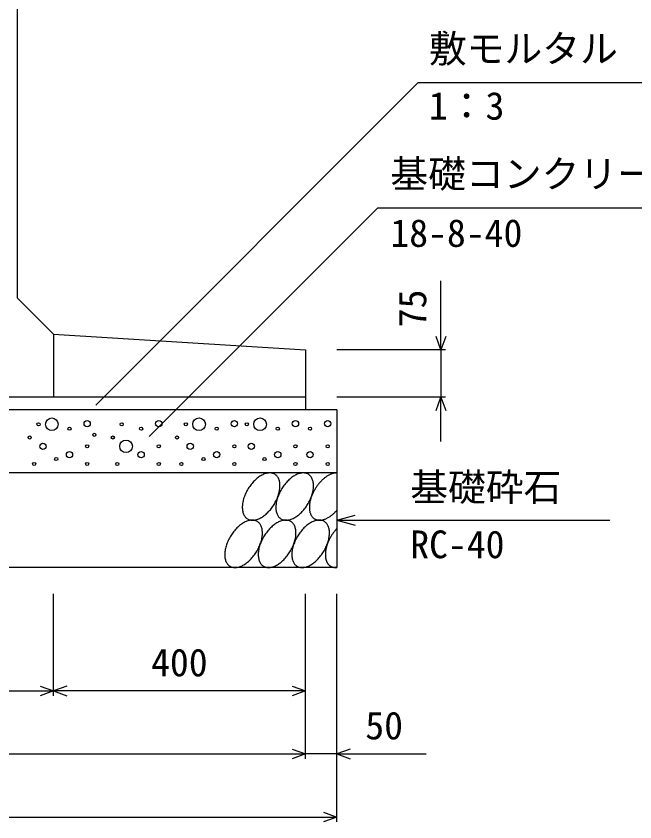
# Model space of a CAD drawing. Units: millimetres, scale not verified. Extents: x -25200 to 25200, y -8910 to 8910.
# Drawn here: x 12918 to 13900, y -2506 to -1228 of the extents above; entities that cross this region are included whole.
import ezdxf
from ezdxf.enums import TextEntityAlignment as Align

# ---------------------------------------------------------------- set-up
doc = ezdxf.new("R2010")
doc.units = ezdxf.units.MM
doc.header["$LTSCALE"] = 30
for name, color, linetype, lineweight in [('0-0_DIM', 7, 'Continuous', 25), ('0-2_HATCH', 6, 'Continuous', 25), ('0-5_OUTLINE', 3, 'Continuous', 25)]:
    doc.layers.add(name, color=color, linetype=linetype, lineweight=lineweight)
doc.styles.add('ＭＳ ゴシック', font='')
doc.styles.get('ＭＳ ゴシック').set_extended_font_data('MS Gothic')

msp = doc.modelspace()

# ---------------------------------------------------------------- linework, layer by layer
at = {"layer": '0-0_DIM'}
for p, q in [((13556.43, -1333.09), (13044.74, -1844.77)), ((13556.43, -1333.09), (13981.73, -1333.09)), ((13492.1, -1531.75), (13129.13, -1894.72)), ((13492.1, -1531.75), (14138.97, -1531.75)), ((13592.28, -1757.23), (13592.28, -1647.34)), ((13599.78, -1757.23), (13427.28, -1757.23)), ((13592.28, -1757.23), (13592.28, -1832.23)), ((13599.78, -1832.23), (13427.28, -1832.23)), ((13592.28, -1902.23), (13592.28, -1832.23)), ((13427.28, -2027.23), (13456.26, -2019.47)), ((13427.28, -2027.23), (13860.59, -2027.23)), ((13427.28, -2027.23), (13456.26, -2035)), ((12977.28, -2305.66), (12977.28, -2144.3)), ((13377.28, -2405.66), (13377.28, -2144.3)), ((13427.28, -2505.66), (13427.28, -2144.3)), ((12342.28, -2298.16), (12977.28, -2298.16)), ((13377.28, -2298.16), (12977.28, -2298.16)), ((12342.28, -2398.16), (13377.28, -2398.16)), ((13427.28, -2398.16), (13377.28, -2398.16)), ((13427.28, -2398.16), (13569.07, -2398.16)), ((12292.28, -2498.16), (13427.28, -2498.16))]:
    msp.add_line(p, q, dxfattribs=at)
for points in [[(13599.97, -1736.09), (13592.28, -1757.23), (13584.58, -1736.09)], [(13584.58, -1853.38), (13592.28, -1832.23), (13599.97, -1853.38)], [(12956.14, -2290.47), (12977.28, -2298.16), (12956.14, -2305.86)], [(12998.42, -2290.47), (12977.28, -2298.16), (12998.42, -2305.86)], [(13356.14, -2290.47), (13377.28, -2298.16), (13356.14, -2305.86)], [(13356.14, -2390.47), (13377.28, -2398.16), (13356.14, -2405.86)], [(13448.42, -2390.47), (13427.28, -2398.16), (13448.42, -2405.86)], [(13406.14, -2490.47), (13427.28, -2498.16), (13406.14, -2505.86)]]:
    msp.add_lwpolyline(points, dxfattribs=at)
at = {"layer": '0-2_HATCH'}
for points in [[(13328.78, -1954.45), (13327.78, -1953.87), (13326.68, -1953.38), (13325.58, -1952.97), (13324.38, -1952.66), (13323.18, -1952.43), (13321.98, -1952.3), (13320.68, -1952.25), (13319.38, -1952.3), (13317.98, -1952.43), (13316.58, -1952.66), (13315.18, -1952.97), (13313.78, -1953.38), (13312.38, -1953.87), (13310.88, -1954.44), (13309.48, -1955.11), (13307.98, -1955.85), (13306.48, -1956.68), (13305.08, -1957.59), (13303.58, -1958.57), (13302.08, -1959.63), (13300.68, -1960.76), (13299.28, -1961.97), (13297.88, -1963.24), (13296.48, -1964.57), (13295.08, -1965.96), (13293.78, -1967.41), (13292.48, -1968.92), (13291.18, -1970.47), (13289.98, -1972.07), (13288.78, -1973.72), (13287.68, -1975.4), (13286.58, -1977.12), (13285.48, -1978.87), (13284.48, -1980.64), (13283.58, -1982.44), (13282.68, -1984.25), (13281.88, -1986.08), (13281.08, -1987.91), (13280.38, -1989.75)], [(13336.18, -1965.96), (13335.88, -1964.57), (13335.48, -1963.24), (13334.98, -1961.97), (13334.48, -1960.77), (13333.78, -1959.63), (13333.18, -1958.57), (13332.38, -1957.59), (13331.58, -1956.68), (13330.68, -1955.85), (13329.78, -1955.11), (13328.78, -1954.45)], [(13381.98, -1954.45), (13380.98, -1953.87), (13379.88, -1953.38), (13378.78, -1952.97), (13377.58, -1952.66), (13376.38, -1952.43), (13375.18, -1952.3), (13373.88, -1952.25), (13372.58, -1952.3), (13371.18, -1952.43), (13369.78, -1952.66), (13368.38, -1952.97), (13366.98, -1953.38), (13365.58, -1953.87), (13364.08, -1954.44), (13362.68, -1955.11), (13361.18, -1955.85), (13359.68, -1956.68), (13358.28, -1957.59), (13356.78, -1958.57), (13355.28, -1959.63), (13353.88, -1960.76), (13352.48, -1961.97), (13351.08, -1963.24), (13349.68, -1964.57), (13348.28, -1965.96), (13346.98, -1967.41), (13345.68, -1968.92), (13344.38, -1970.47), (13343.18, -1972.07), (13341.98, -1973.72), (13340.88, -1975.4), (13339.78, -1977.12), (13338.68, -1978.87), (13337.68, -1980.64), (13336.78, -1982.44), (13335.88, -1984.25), (13335.08, -1986.08), (13334.28, -1987.91), (13333.58, -1989.75)], [(13389.48, -1965.96), (13389.08, -1964.57), (13388.68, -1963.24), (13388.18, -1961.97), (13387.68, -1960.77), (13386.98, -1959.63), (13386.38, -1958.57), (13385.58, -1957.59), (13384.78, -1956.68), (13383.88, -1955.85), (13382.98, -1955.11), (13381.98, -1954.45)], [(13427.28, -1952.25), (13426.38, -1952.26), (13425.58, -1952.31), (13424.68, -1952.4), (13423.78, -1952.52), (13422.88, -1952.69), (13421.98, -1952.89), (13421.08, -1953.13), (13420.08, -1953.41), (13419.18, -1953.72), (13418.18, -1954.07), (13417.28, -1954.46), (13416.28, -1954.89), (13415.38, -1955.35), (13414.38, -1955.84), (13413.48, -1956.37), (13412.48, -1956.94), (13411.48, -1957.54), (13410.58, -1958.17), (13409.58, -1958.83), (13408.68, -1959.53), (13407.68, -1960.26), (13406.78, -1961.02), (13405.88, -1961.8), (13404.98, -1962.62), (13403.98, -1963.46), (13403.08, -1964.34), (13402.18, -1965.23), (13401.38, -1966.15), (13400.48, -1967.1), (13399.58, -1968.07), (13398.78, -1969.06), (13397.98, -1970.08), (13397.08, -1971.11), (13396.28, -1972.16), (13395.58, -1973.24), (13394.78, -1974.32), (13394.08, -1975.43), (13393.28, -1976.55), (13392.58, -1977.68)], [(13303.08, -2025.06), (13304.58, -2024.4), (13306.08, -2023.65), (13307.48, -2022.83), (13308.98, -2021.92), (13310.48, -2020.93), (13311.88, -2019.87), (13313.28, -2018.74), (13314.78, -2017.54), (13316.18, -2016.27), (13317.58, -2014.94), (13318.88, -2013.54), (13320.28, -2012.09), (13321.58, -2010.59), (13322.78, -2009.03), (13324.08, -2007.43), (13325.18, -2005.79), (13326.38, -2004.11), (13327.48, -2002.39), (13328.48, -2000.64), (13329.48, -1998.87), (13330.48, -1997.07), (13331.28, -1995.26), (13332.18, -1993.43), (13332.88, -1991.59), (13333.58, -1989.75), (13334.28, -1987.91), (13334.78, -1986.08), (13335.28, -1984.25), (13335.78, -1982.44), (13336.08, -1980.64), (13336.38, -1978.87), (13336.68, -1977.12), (13336.78, -1975.4), (13336.88, -1973.72), (13336.88, -1972.08), (13336.88, -1970.48), (13336.68, -1968.92), (13336.48, -1967.42), (13336.18, -1965.96)], [(13356.28, -2025.06), (13357.78, -2024.4), (13359.28, -2023.65), (13360.68, -2022.83), (13362.18, -2021.92), (13363.68, -2020.93), (13365.08, -2019.87), (13366.58, -2018.74), (13367.98, -2017.54), (13369.38, -2016.27), (13370.78, -2014.94), (13372.08, -2013.54), (13373.48, -2012.09), (13374.78, -2010.59), (13375.98, -2009.03), (13377.28, -2007.43), (13378.38, -2005.79), (13379.58, -2004.11), (13380.68, -2002.39), (13381.68, -2000.64), (13382.68, -1998.87), (13383.68, -1997.07), (13384.48, -1995.26), (13385.38, -1993.43), (13386.08, -1991.59), (13386.78, -1989.75), (13387.48, -1987.91), (13387.98, -1986.08), (13388.58, -1984.25), (13388.98, -1982.44), (13389.38, -1980.64), (13389.68, -1978.87), (13389.88, -1977.12), (13389.98, -1975.4), (13390.08, -1973.72), (13390.08, -1972.08), (13390.08, -1970.48), (13389.88, -1968.92), (13389.68, -1967.42), (13389.48, -1965.96)], [(13392.58, -1977.68), (13391.98, -1978.82), (13391.28, -1979.98), (13390.68, -1981.15), (13390.08, -1982.32), (13389.48, -1983.5), (13388.88, -1984.69), (13388.38, -1985.89), (13387.88, -1987.08), (13387.38, -1988.28), (13386.88, -1989.49), (13386.48, -1990.69), (13386.08, -1991.89), (13385.68, -1993.09), (13385.38, -1994.29), (13385.08, -1995.48), (13384.78, -1996.66), (13384.48, -1997.84), (13384.28, -1999.01), (13384.08, -2000.17), (13383.88, -2001.32), (13383.78, -2002.46), (13383.68, -2003.59), (13383.58, -2004.7), (13383.58, -2005.79), (13383.48, -2006.87), (13383.58, -2007.93), (13383.58, -2008.97), (13383.68, -2010), (13383.78, -2011), (13383.88, -2011.98), (13384.08, -2012.94), (13384.28, -2013.87), (13384.48, -2014.78), (13384.78, -2015.66), (13385.08, -2016.52), (13385.38, -2017.35), (13385.68, -2018.15), (13386.08, -2018.92), (13386.48, -2019.66)], [(13280.38, -1989.75), (13279.78, -1991.59), (13279.18, -1993.43), (13278.68, -1995.25), (13278.28, -1997.07), (13277.88, -1998.86), (13277.58, -2000.64), (13277.38, -2002.38), (13277.18, -2004.1), (13277.08, -2005.78), (13277.08, -2007.43), (13277.18, -2009.03), (13277.28, -2010.59), (13277.48, -2012.09), (13277.78, -2013.54), (13278.08, -2014.94), (13278.58, -2016.27), (13278.98, -2017.54), (13279.58, -2018.74), (13280.18, -2019.87), (13280.88, -2020.93), (13281.58, -2021.92), (13282.38, -2022.82), (13283.28, -2023.65), (13284.18, -2024.4), (13285.18, -2025.06), (13286.18, -2025.64), (13287.28, -2026.13), (13288.38, -2026.53), (13289.58, -2026.85), (13290.78, -2027.07), (13292.08, -2027.21), (13293.38, -2027.25), (13294.68, -2027.21), (13295.98, -2027.07), (13297.38, -2026.85), (13298.78, -2026.53), (13300.18, -2026.13), (13301.68, -2025.64), (13303.08, -2025.06)], [(13333.58, -1989.75), (13332.98, -1991.59), (13332.38, -1993.43), (13331.88, -1995.25), (13331.48, -1997.07), (13331.08, -1998.86), (13330.78, -2000.64), (13330.58, -2002.38), (13330.38, -2004.1), (13330.28, -2005.78), (13330.28, -2007.43), (13330.38, -2009.03), (13330.48, -2010.59), (13330.68, -2012.09), (13330.98, -2013.54), (13331.38, -2014.94), (13331.78, -2016.27), (13332.28, -2017.54), (13332.78, -2018.74), (13333.38, -2019.87), (13334.08, -2020.93), (13334.78, -2021.92), (13335.68, -2022.82), (13336.48, -2023.65), (13337.38, -2024.4), (13338.38, -2025.06), (13339.38, -2025.64), (13340.48, -2026.13), (13341.68, -2026.53), (13342.78, -2026.85), (13343.98, -2027.07), (13345.28, -2027.21), (13346.58, -2027.25), (13347.88, -2027.21), (13349.28, -2027.07), (13350.58, -2026.85), (13351.98, -2026.53), (13353.48, -2026.13), (13354.88, -2025.64), (13356.28, -2025.06)], [(13386.48, -2019.66), (13386.88, -2020.37), (13387.38, -2021.05), (13387.88, -2021.69), (13388.38, -2022.31), (13388.88, -2022.89), (13389.48, -2023.43), (13390.08, -2023.94), (13390.68, -2024.42), (13391.28, -2024.86), (13391.98, -2025.27), (13392.58, -2025.63), (13393.28, -2025.96), (13394.08, -2026.26), (13394.78, -2026.52), (13395.58, -2026.73), (13396.28, -2026.91), (13397.08, -2027.06), (13397.98, -2027.16), (13398.78, -2027.23), (13399.58, -2027.25), (13400.48, -2027.24), (13401.38, -2027.19), (13402.18, -2027.1), (13403.08, -2026.97), (13403.98, -2026.81), (13404.98, -2026.61), (13405.88, -2026.36), (13406.78, -2026.08), (13407.68, -2025.77), (13408.68, -2025.41), (13409.58, -2025.02), (13410.58, -2024.6), (13411.48, -2024.13), (13412.48, -2023.64), (13413.48, -2023.1), (13414.38, -2022.54), (13415.38, -2021.94), (13416.28, -2021.3), (13417.28, -2020.64)], [(13417.28, -2020.64), (13418.18, -2019.94), (13419.18, -2019.21), (13420.08, -2018.45), (13421.08, -2017.66), (13421.98, -2016.84), (13422.88, -2016), (13423.78, -2015.13), (13424.68, -2014.23), (13425.58, -2013.3), (13426.38, -2012.36), (13427.28, -2011.39)], [(13300.98, -2029.44), (13299.88, -2028.86), (13298.78, -2028.37), (13297.68, -2027.96), (13296.48, -2027.65), (13295.28, -2027.42), (13294.08, -2027.29), (13292.78, -2027.24), (13291.48, -2027.29), (13290.08, -2027.42), (13288.68, -2027.65), (13287.28, -2027.96), (13285.88, -2028.37), (13284.48, -2028.86), (13282.98, -2029.43), (13281.58, -2030.1), (13280.08, -2030.84), (13278.58, -2031.67), (13277.18, -2032.58), (13275.68, -2033.56), (13274.28, -2034.62), (13272.78, -2035.75), (13271.38, -2036.96), (13269.98, -2038.23), (13268.58, -2039.56), (13267.18, -2040.95), (13265.88, -2042.4), (13264.58, -2043.91), (13263.28, -2045.46), (13262.08, -2047.06), (13260.88, -2048.71), (13259.78, -2050.39), (13258.68, -2052.11), (13257.58, -2053.86), (13256.58, -2055.63), (13255.68, -2057.43), (13254.78, -2059.24), (13253.98, -2061.07), (13253.18, -2062.9), (13252.48, -2064.74)], [(13308.38, -2040.96), (13307.98, -2039.56), (13307.58, -2038.23), (13307.08, -2036.96), (13306.58, -2035.76), (13305.88, -2034.62), (13305.28, -2033.56), (13304.48, -2032.58), (13303.68, -2031.67), (13302.78, -2030.84), (13301.88, -2030.1), (13300.98, -2029.44)], [(13354.18, -2029.44), (13353.08, -2028.86), (13351.98, -2028.37), (13350.88, -2027.96), (13349.78, -2027.65), (13348.48, -2027.42), (13347.28, -2027.29), (13345.98, -2027.24), (13344.68, -2027.29), (13343.28, -2027.42), (13341.88, -2027.65), (13340.48, -2027.96), (13339.08, -2028.37), (13337.68, -2028.86), (13336.18, -2029.43), (13334.78, -2030.1), (13333.28, -2030.84), (13331.78, -2031.67), (13330.38, -2032.58), (13328.88, -2033.56), (13327.48, -2034.62), (13325.98, -2035.75), (13324.58, -2036.96), (13323.18, -2038.23), (13321.78, -2039.56), (13320.38, -2040.95), (13319.08, -2042.4), (13317.78, -2043.91), (13316.48, -2045.46), (13315.28, -2047.06), (13314.08, -2048.71), (13312.98, -2050.39), (13311.88, -2052.11), (13310.78, -2053.86), (13309.88, -2055.63), (13308.88, -2057.43), (13307.98, -2059.24), (13307.18, -2061.07), (13306.38, -2062.9), (13305.68, -2064.74)], [(13361.58, -2040.96), (13361.18, -2039.56), (13360.78, -2038.23), (13360.28, -2036.96), (13359.78, -2035.76), (13359.18, -2034.62), (13358.48, -2033.56), (13357.68, -2032.58), (13356.88, -2031.67), (13356.08, -2030.84), (13355.08, -2030.1), (13354.18, -2029.44)], [(13407.38, -2029.44), (13406.28, -2028.86), (13405.28, -2028.37), (13404.08, -2027.96), (13402.98, -2027.65), (13401.68, -2027.42), (13400.48, -2027.29), (13399.18, -2027.24), (13397.88, -2027.29), (13396.48, -2027.42), (13395.18, -2027.65), (13393.78, -2027.96), (13392.28, -2028.37), (13390.88, -2028.86), (13389.38, -2029.43), (13387.98, -2030.1), (13386.48, -2030.84), (13385.08, -2031.67), (13383.58, -2032.58), (13382.08, -2033.56), (13380.68, -2034.62), (13379.18, -2035.75), (13377.78, -2036.96), (13376.38, -2038.23), (13374.98, -2039.56), (13373.58, -2040.95), (13372.28, -2042.4), (13370.98, -2043.91), (13369.78, -2045.46), (13368.48, -2047.06), (13367.28, -2048.71), (13366.18, -2050.39), (13365.08, -2052.11), (13364.08, -2053.86), (13363.08, -2055.63), (13362.08, -2057.43), (13361.18, -2059.24), (13360.38, -2061.07), (13359.68, -2062.9), (13358.88, -2064.74)], [(13414.78, -2040.96), (13414.38, -2039.56), (13413.98, -2038.23), (13413.48, -2036.96), (13412.98, -2035.76), (13412.38, -2034.62), (13411.68, -2033.56), (13410.88, -2032.58), (13410.08, -2031.67), (13409.28, -2030.84), (13408.28, -2030.1), (13407.38, -2029.44)], [(13275.18, -2100.05), (13276.68, -2099.39), (13278.18, -2098.64), (13279.58, -2097.82), (13281.08, -2096.91), (13282.58, -2095.92), (13283.98, -2094.86), (13285.48, -2093.73), (13286.88, -2092.53), (13288.28, -2091.26), (13289.68, -2089.93), (13290.98, -2088.53), (13292.38, -2087.08), (13293.68, -2085.58), (13294.88, -2084.02), (13296.18, -2082.42), (13297.28, -2080.78), (13298.48, -2079.1), (13299.58, -2077.38), (13300.58, -2075.63), (13301.58, -2073.86), (13302.58, -2072.06), (13303.38, -2070.25), (13304.28, -2068.42), (13304.98, -2066.59), (13305.68, -2064.75), (13306.38, -2062.91), (13306.88, -2061.07), (13307.48, -2059.24), (13307.88, -2057.43), (13308.28, -2055.63), (13308.58, -2053.86), (13308.78, -2052.11), (13308.88, -2050.39), (13308.98, -2048.71), (13308.98, -2047.07), (13308.98, -2045.47), (13308.78, -2043.91), (13308.58, -2042.41), (13308.38, -2040.96)], [(13328.48, -2100.05), (13329.88, -2099.39), (13331.38, -2098.64), (13332.78, -2097.82), (13334.28, -2096.91), (13335.78, -2095.92), (13337.18, -2094.86), (13338.68, -2093.73), (13340.08, -2092.53), (13341.48, -2091.26), (13342.88, -2089.93), (13344.18, -2088.53), (13345.58, -2087.08), (13346.88, -2085.58), (13348.08, -2084.02), (13349.38, -2082.42), (13350.58, -2080.78), (13351.68, -2079.1), (13352.78, -2077.38), (13353.78, -2075.63), (13354.78, -2073.86), (13355.78, -2072.06), (13356.68, -2070.25), (13357.48, -2068.42), (13358.18, -2066.59), (13358.88, -2064.75), (13359.58, -2062.91), (13360.18, -2061.07), (13360.68, -2059.24), (13361.08, -2057.43), (13361.48, -2055.63), (13361.78, -2053.86), (13361.98, -2052.11), (13362.08, -2050.39), (13362.18, -2048.71), (13362.18, -2047.07), (13362.18, -2045.47), (13361.98, -2043.91), (13361.78, -2042.41), (13361.58, -2040.96)], [(13381.68, -2100.05), (13383.08, -2099.39), (13384.58, -2098.64), (13386.08, -2097.82), (13387.48, -2096.91), (13388.98, -2095.92), (13390.38, -2094.86), (13391.88, -2093.73), (13393.28, -2092.53), (13394.68, -2091.26), (13396.08, -2089.93), (13397.48, -2088.53), (13398.78, -2087.08), (13400.08, -2085.58), (13401.38, -2084.02), (13402.58, -2082.42), (13403.78, -2080.78), (13404.88, -2079.1), (13405.98, -2077.38), (13406.98, -2075.63), (13407.98, -2073.86), (13408.98, -2072.06), (13409.88, -2070.25), (13410.68, -2068.42), (13411.48, -2066.59), (13412.18, -2064.75), (13412.78, -2062.91), (13413.38, -2061.07), (13413.88, -2059.24), (13414.28, -2057.43), (13414.68, -2055.63), (13414.98, -2053.86), (13415.18, -2052.11), (13415.38, -2050.39), (13415.38, -2048.71), (13415.48, -2047.07), (13415.38, -2045.47), (13415.28, -2043.91), (13415.08, -2042.41), (13414.78, -2040.96)], [(13427.28, -2040.49), (13426.78, -2041.02), (13426.28, -2041.56), (13425.78, -2042.1), (13425.28, -2042.66), (13424.78, -2043.22), (13424.28, -2043.79), (13423.78, -2044.36), (13423.38, -2044.94), (13422.88, -2045.53), (13422.38, -2046.13), (13421.98, -2046.73), (13421.48, -2047.34), (13421.08, -2047.95), (13420.58, -2048.57), (13420.18, -2049.2), (13419.78, -2049.83), (13419.38, -2050.46), (13418.88, -2051.1), (13418.48, -2051.75), (13418.08, -2052.4), (13417.68, -2053.05), (13417.38, -2053.71), (13416.98, -2054.37), (13416.58, -2055.04), (13416.18, -2055.7), (13415.88, -2056.37), (13415.48, -2057.05), (13415.18, -2057.73), (13414.78, -2058.4), (13414.48, -2059.08), (13414.18, -2059.77), (13413.88, -2060.45), (13413.58, -2061.14), (13413.28, -2061.83), (13412.98, -2062.51), (13412.68, -2063.2), (13412.48, -2063.89), (13412.18, -2064.58), (13411.98, -2065.27)], [(13252.48, -2064.74), (13251.88, -2066.58), (13251.28, -2068.42), (13250.78, -2070.24), (13250.38, -2072.06), (13249.98, -2073.85), (13249.68, -2075.63), (13249.48, -2077.38), (13249.28, -2079.09), (13249.18, -2080.78), (13249.18, -2082.42), (13249.28, -2084.02), (13249.38, -2085.58), (13249.58, -2087.08), (13249.88, -2088.53), (13250.28, -2089.93), (13250.68, -2091.26), (13251.18, -2092.53), (13251.68, -2093.73), (13252.28, -2094.86), (13252.98, -2095.92), (13253.78, -2096.91), (13254.58, -2097.81), (13255.38, -2098.64), (13256.28, -2099.39), (13257.28, -2100.05), (13258.38, -2100.63), (13259.38, -2101.12), (13260.58, -2101.52), (13261.68, -2101.84), (13262.88, -2102.06), (13264.18, -2102.2), (13265.48, -2102.24), (13266.78, -2102.2), (13268.18, -2102.06), (13269.48, -2101.84), (13270.88, -2101.52), (13272.38, -2101.12), (13273.78, -2100.63), (13275.18, -2100.05)], [(13305.68, -2064.74), (13305.08, -2066.58), (13304.48, -2068.42), (13303.98, -2070.24), (13303.58, -2072.06), (13303.18, -2073.85), (13302.88, -2075.63), (13302.68, -2077.38), (13302.48, -2079.09), (13302.48, -2080.78), (13302.38, -2082.42), (13302.48, -2084.02), (13302.58, -2085.58), (13302.78, -2087.08), (13303.08, -2088.53), (13303.48, -2089.93), (13303.88, -2091.26), (13304.38, -2092.53), (13304.88, -2093.73), (13305.48, -2094.86), (13306.18, -2095.92), (13306.98, -2096.91), (13307.78, -2097.81), (13308.58, -2098.64), (13309.58, -2099.39), (13310.48, -2100.05), (13311.58, -2100.63), (13312.58, -2101.12), (13313.78, -2101.52), (13314.88, -2101.84), (13316.18, -2102.06), (13317.38, -2102.2), (13318.68, -2102.24), (13319.98, -2102.2), (13321.38, -2102.06), (13322.68, -2101.84), (13324.08, -2101.52), (13325.58, -2101.12), (13326.98, -2100.63), (13328.48, -2100.05)], [(13358.88, -2064.74), (13358.28, -2066.58), (13357.68, -2068.42), (13357.18, -2070.24), (13356.78, -2072.06), (13356.38, -2073.85), (13356.08, -2075.63), (13355.88, -2077.38), (13355.78, -2079.09), (13355.68, -2080.78), (13355.68, -2082.42), (13355.68, -2084.02), (13355.78, -2085.58), (13356.08, -2087.08), (13356.28, -2088.53), (13356.68, -2089.93), (13357.08, -2091.26), (13357.58, -2092.53), (13358.08, -2093.73), (13358.68, -2094.86), (13359.38, -2095.92), (13360.18, -2096.91), (13360.98, -2097.81), (13361.78, -2098.64), (13362.78, -2099.39), (13363.68, -2100.05), (13364.78, -2100.63), (13365.78, -2101.12), (13366.98, -2101.52), (13368.08, -2101.84), (13369.38, -2102.06), (13370.58, -2102.2), (13371.88, -2102.24), (13373.18, -2102.2), (13374.58, -2102.06), (13375.98, -2101.84), (13377.38, -2101.52), (13378.78, -2101.12), (13380.18, -2100.63), (13381.68, -2100.05)], [(13411.98, -2065.27), (13411.68, -2065.96), (13411.48, -2066.65), (13411.28, -2067.34), (13411.08, -2068.03), (13410.88, -2068.71), (13410.68, -2069.4), (13410.48, -2070.08), (13410.28, -2070.76), (13410.08, -2071.44), (13409.98, -2072.12), (13409.78, -2072.8), (13409.68, -2073.47), (13409.58, -2074.14), (13409.48, -2074.81), (13409.38, -2075.47), (13409.28, -2076.13), (13409.18, -2076.78), (13409.08, -2077.43), (13408.98, -2078.08), (13408.98, -2078.72), (13408.88, -2079.36), (13408.88, -2079.99), (13408.88, -2080.62), (13408.88, -2081.24), (13408.88, -2081.86), (13408.88, -2082.47), (13408.88, -2083.08), (13408.88, -2083.68), (13408.88, -2084.27), (13408.98, -2084.85), (13408.98, -2085.43), (13409.08, -2086), (13409.18, -2086.57), (13409.28, -2087.13), (13409.38, -2087.68), (13409.48, -2088.22), (13409.58, -2088.75), (13409.68, -2089.28), (13409.78, -2089.8)], [(13409.78, -2089.8), (13409.98, -2090.3), (13410.08, -2090.8), (13410.28, -2091.3), (13410.48, -2091.78), (13410.68, -2092.25), (13410.88, -2092.72), (13411.08, -2093.17), (13411.28, -2093.62), (13411.48, -2094.05), (13411.68, -2094.48), (13411.98, -2094.89), (13412.18, -2095.3), (13412.48, -2095.69), (13412.68, -2096.08), (13412.98, -2096.45), (13413.28, -2096.81), (13413.58, -2097.17), (13413.88, -2097.51), (13414.18, -2097.84), (13414.48, -2098.16), (13414.78, -2098.46), (13415.18, -2098.76), (13415.48, -2099.04), (13415.88, -2099.32), (13416.18, -2099.58), (13416.58, -2099.83), (13416.98, -2100.07), (13417.38, -2100.29), (13417.68, -2100.5), (13418.08, -2100.71), (13418.48, -2100.9), (13418.88, -2101.07), (13419.38, -2101.24), (13419.78, -2101.39), (13420.18, -2101.53), (13420.58, -2101.66), (13421.08, -2101.77), (13421.48, -2101.88), (13421.98, -2101.97)], [(13421.98, -2101.97), (13422.38, -2102.04), (13422.88, -2102.11), (13423.38, -2102.16), (13423.78, -2102.2), (13424.28, -2102.23), (13424.78, -2102.24), (13425.28, -2102.24), (13425.78, -2102.23), (13426.28, -2102.21), (13426.78, -2102.17), (13427.28, -2102.12)]]:
    msp.add_lwpolyline(points, dxfattribs=at)
for centre, radius in [((12974.78, -1875.06), 10), ((13208.44, -1875.06), 10), ((13305.35, -1875.06), 10), ((12953.75, -1875.06), 2.5), ((13030.85, -1874.18), 5), ((13085.67, -1875.06), 2.5), ((13144.52, -1874.18), 5), ((13187.41, -1875.06), 2.5), ((13264.52, -1874.18), 5), ((13284.31, -1875.06), 2.5), ((13361.42, -1874.18), 5), ((13412.61, -1874.18), 5), ((13002.81, -1882.06), 2.5), ((13042.19, -1891.75), 2.5), ((13116.48, -1882.06), 2.5), ((13236.48, -1882.06), 2.5), ((13333.38, -1882.06), 2.5), ((13384.57, -1882.06), 2.5), ((12939.73, -1896.07), 2.5), ((13071.65, -1896.07), 2.5), ((13092.68, -1910.07), 10), ((13173.39, -1896.07), 2.5), ((12960.76, -1910.07), 5), ((13030.85, -1910.07), 2.5), ((13144.52, -1910.07), 2.5), ((13194.42, -1910.07), 5), ((13264.52, -1910.07), 2.5), ((13291.33, -1910.07), 5), ((13361.42, -1910.07), 2.5), ((13412.61, -1910.07), 2.5), ((12981.78, -1930.21), 2.5), ((13002.81, -1923.21), 5), ((13116.48, -1923.21), 5), ((13215.45, -1930.21), 2.5), ((13236.48, -1923.21), 5), ((13312.35, -1930.21), 2.5), ((13333.38, -1923.21), 5), ((13384.57, -1923.21), 5), ((12946.74, -1938.09), 2.5), ((13030.85, -1938.09), 2.5), ((13078.66, -1938.09), 2.5), ((13144.52, -1938.09), 2.5), ((13180.4, -1938.09), 2.5), ((13264.52, -1938.09), 2.5), ((13361.42, -1938.09), 2.5), ((13412.61, -1938.09), 2.5)]:
    msp.add_circle(centre, radius, dxfattribs=at)
at = {"layer": '0-5_OUTLINE'}
for p, q in [((12977.28, -1732.23), (12919.78, -1674.73)), ((12977.28, -1732.23), (12977.28, -1832.23)), ((12977.28, -1732.23), (13377.28, -1757.23)), ((13377.28, -1757.23), (13377.28, -1852.23)), ((13377.28, -1832.23), (12342.28, -1832.23)), ((13427.28, -1852.23), (12292.28, -1852.23)), ((13427.28, -1852.23), (13427.28, -2102.23)), ((13427.28, -1952.23), (12292.28, -1952.23)), ((13427.28, -2102.23), (12292.28, -2102.23))]:
    msp.add_line(p, q, dxfattribs=at)
msp.add_lwpolyline([(12977.28, -962.23), (12919.78, -1062.23), (12919.78, -1674.73)], dxfattribs=at)

# ---------------------------------------------------------------- texts
at = {"layer": '0-0_DIM', "style": 'ＭＳ ゴシック'}
for s, p in [('敷モルタル', (13573.17, -1314.35)), ('1：3', (13573.17, -1405.04)), ('基礎コンクリート', (13512.1, -1513.01)), ('18-8-40', (13512.1, -1606.83)), ('基礎砕石', (13543.6, -2010.06)), ('RC-40', (13543.6, -2100.75)), ('400', (13132.28, -2288.16)), ('50', (13472.28, -2388.16))]:
    msp.add_text(s, height=43.99, dxfattribs=at).set_placement(p, align=Align.BOTTOM_LEFT)
msp.add_text('75', height=43.99, rotation=90, dxfattribs=at).set_placement((13582.28, -1721.23), align=Align.BOTTOM_LEFT)

doc.saveas('drawing.dxf')
